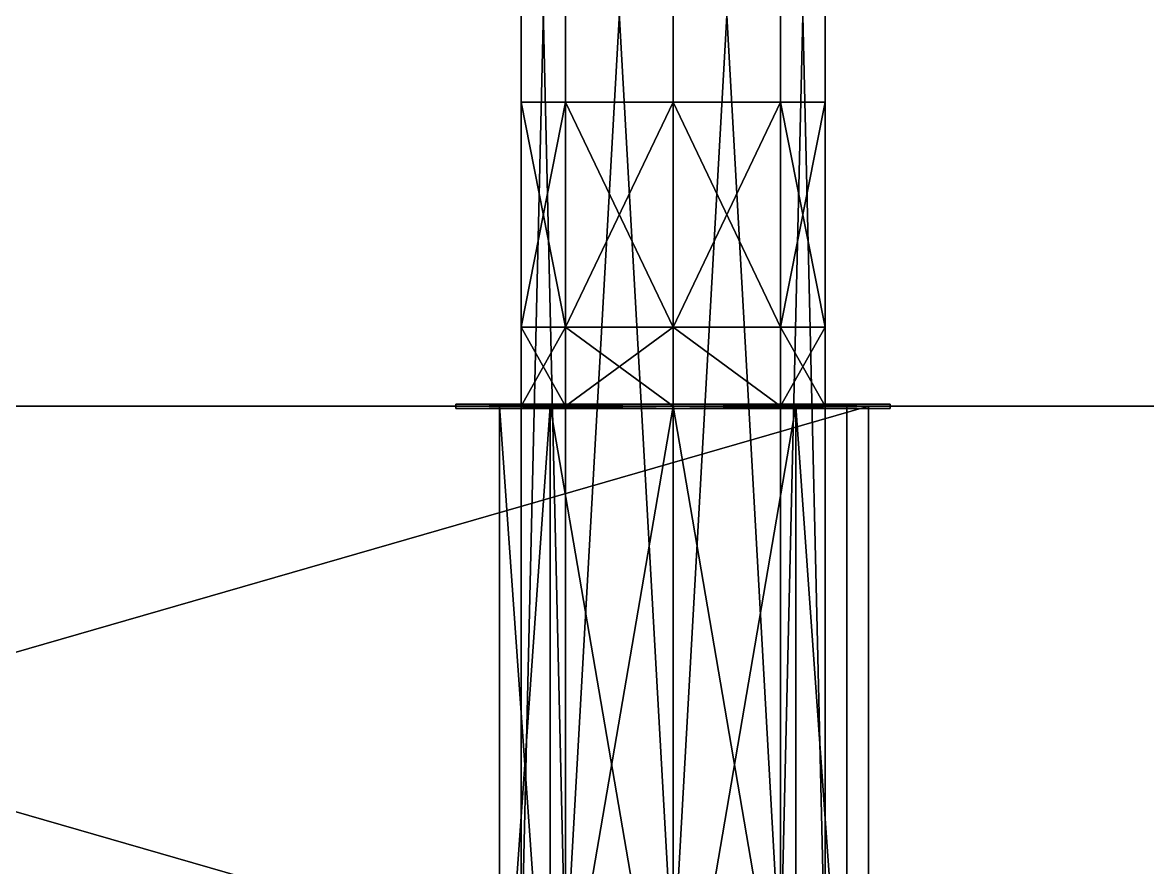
# Model space of a CAD drawing. Extents: x -150 to 2334, y -150 to 2984.
# Drawn here: x 1659.02 to 1684.92, y 1478.51 to 1497.96 of the extents above; entities that cross this region are included whole.
import ezdxf

# ---------------------------------------------------------------- set-up
doc = ezdxf.new("R2010")
doc.units = 0
for name, color, linetype in [('LAYER0', 7, 'CONTINUOUS'), ('LAYER108', 7, 'CONTINUOUS'), ('LAYER125', 7, 'CONTINUOUS'), ('LAYER142', 7, 'CONTINUOUS'), ('LAYER151', 9, 'CONTINUOUS'), ('LAYER159', 7, 'CONTINUOUS'), ('LAYER168', 9, 'CONTINUOUS'), ('LAYER193', 7, 'CONTINUOUS'), ('LAYER194', 9, 'CONTINUOUS'), ('LAYER195', 251, 'CONTINUOUS'), ('LAYER210', 9, 'CONTINUOUS'), ('LAYER277', 7, 'CONTINUOUS'), ('LAYER310', 7, 'CONTINUOUS'), ('LAYER372', 253, 'CONTINUOUS'), ('LAYER374', 253, 'CONTINUOUS'), ('LAYER376', 253, 'CONTINUOUS'), ('LAYER378', 253, 'CONTINUOUS'), ('LAYER380', 253, 'CONTINUOUS')]:
    doc.layers.add(name, color=color, linetype=linetype)

msp = doc.modelspace()

# ---------------------------------------------------------------- linework, layer by layer
at = {"layer": 'LAYER0', "invisible_edges": 1}
for points in [[(2334, 2984, -5), (-150, -150, -5), (-150, 2984, -5), (2334, 2984, -5)], [(-150, -150, -5), (2334, 2984, -5), (2334, -150, -5), (-150, -150, -5)], [(2334, -150), (-150, 2984), (-150, -150), (2334, -150)], [(-150, 2984), (2334, -150), (2334, 2984), (-150, 2984)]]:
    msp.add_3dface(points, dxfattribs=at)
at = {"layer": 'LAYER108', "invisible_edges": 1}
for points in [[(2139.4, 1489.128, 866), (1674, 776.4584, 866), (2139.4, 776.4584, 866), (2139.4, 1489.128, 866)], [(1674, 776.4584, 866), (2139.4, 1489.128, 866), (1674, 1489.128, 866), (1674, 776.4584, 866)], [(1674, 1489.128, 848), (1674, 776.4584, 866), (1674, 1489.128, 866), (1674, 1489.128, 848)], [(1674, 776.4584, 866), (1674, 1489.128, 848), (1674, 776.4584, 848), (1674, 776.4584, 866)], [(2139.4, 1489.128, 866), (1674, 1489.128, 848), (1674, 1489.128, 866), (2139.4, 1489.128, 866)], [(1674, 1489.128, 848), (2139.4, 1489.128, 866), (2139.4, 1489.128, 848), (1674, 1489.128, 848)], [(1674, 1489.128, 848), (2139.4, 776.4584, 848), (1674, 776.4584, 848), (1674, 1489.128, 848)], [(2139.4, 776.4584, 848), (1674, 1489.128, 848), (2139.4, 1489.128, 848), (2139.4, 776.4584, 848)]]:
    msp.add_3dface(points, dxfattribs=at)
at = {"layer": 'LAYER125', "invisible_edges": 1}
for points in [[(2139.4, 1489.128, 1934), (1674, 776.4584, 1934), (2139.4, 776.4584, 1934), (2139.4, 1489.128, 1934)], [(1674, 776.4584, 1934), (2139.4, 1489.128, 1934), (1674, 1489.128, 1934), (1674, 776.4584, 1934)], [(1674, 1489.128, 1916), (1674, 776.4584, 1934), (1674, 1489.128, 1934), (1674, 1489.128, 1916)], [(1674, 776.4584, 1934), (1674, 1489.128, 1916), (1674, 776.4584, 1916), (1674, 776.4584, 1934)], [(2139.4, 1489.128, 1934), (1674, 1489.128, 1916), (1674, 1489.128, 1934), (2139.4, 1489.128, 1934)], [(1674, 1489.128, 1916), (2139.4, 1489.128, 1934), (2139.4, 1489.128, 1916), (1674, 1489.128, 1916)], [(1674, 1489.128, 1916), (2139.4, 776.4584, 1916), (1674, 776.4584, 1916), (1674, 1489.128, 1916)], [(2139.4, 776.4584, 1916), (1674, 1489.128, 1916), (2139.4, 1489.128, 1916), (2139.4, 776.4584, 1916)]]:
    msp.add_3dface(points, dxfattribs=at)
at = {"layer": 'LAYER142', "invisible_edges": 1}
for points in [[(2139.4, 1489.128, 1184), (1614, 776.4584, 1184), (2139.4, 776.4584, 1184), (2139.4, 1489.128, 1184)], [(1614, 776.4584, 1184), (2139.4, 1489.128, 1184), (1614, 1489.128, 1184), (1614, 776.4584, 1184)], [(2139.4, 1489.128, 1184), (1614, 1489.128, 1166), (1614, 1489.128, 1184), (2139.4, 1489.128, 1184)], [(1614, 1489.128, 1166), (2139.4, 1489.128, 1184), (2139.4, 1489.128, 1166), (1614, 1489.128, 1166)], [(1614, 1489.128, 1166), (2139.4, 776.4584, 1166), (1614, 776.4584, 1166), (1614, 1489.128, 1166)], [(2139.4, 776.4584, 1166), (1614, 1489.128, 1166), (2139.4, 1489.128, 1166), (2139.4, 776.4584, 1166)]]:
    msp.add_3dface(points, dxfattribs=at)
at = {"layer": 'LAYER151'}
for points in [[(1671.525, 1496.125, 1177.475), (1670.5, 1490.946, 1175), (1671.525, 1490.946, 1177.475), (1671.525, 1496.125, 1177.475)], [(1670.5, 1496.125, 1175), (1670.5, 1490.946, 1175), (1671.525, 1496.125, 1177.475), (1670.5, 1496.125, 1175)], [(1670.5, 1496.125, 1175), (1671.525, 1490.946, 1172.525), (1670.5, 1490.946, 1175), (1670.5, 1496.125, 1175)], [(1671.525, 1496.125, 1172.525), (1671.525, 1490.946, 1172.525), (1670.5, 1496.125, 1175), (1671.525, 1496.125, 1172.525)], [(1677.5, 1496.125, 1175), (1670.5, 1496.125, 1175), (1671.525, 1496.125, 1177.475), (1677.5, 1496.125, 1175)], [(1676.475, 1496.125, 1172.525), (1670.5, 1496.125, 1175), (1677.5, 1496.125, 1175), (1676.475, 1496.125, 1172.525)], [(1674, 1496.125, 1171.5), (1670.5, 1496.125, 1175), (1676.475, 1496.125, 1172.525), (1674, 1496.125, 1171.5)], [(1671.525, 1496.125, 1172.525), (1670.5, 1496.125, 1175), (1674, 1496.125, 1171.5), (1671.525, 1496.125, 1172.525)], [(1674, 1496.125, 1178.5), (1671.525, 1490.946, 1177.475), (1674, 1490.946, 1178.5), (1674, 1496.125, 1178.5)], [(1671.525, 1496.125, 1177.475), (1671.525, 1490.946, 1177.475), (1674, 1496.125, 1178.5), (1671.525, 1496.125, 1177.475)], [(1674, 1496.125, 1171.5), (1671.525, 1490.946, 1172.525), (1671.525, 1496.125, 1172.525), (1674, 1496.125, 1171.5)], [(1674, 1490.946, 1171.5), (1671.525, 1490.946, 1172.525), (1674, 1496.125, 1171.5), (1674, 1490.946, 1171.5)], [(1676.475, 1496.125, 1177.475), (1671.525, 1496.125, 1177.475), (1674, 1496.125, 1178.5), (1676.475, 1496.125, 1177.475)], [(1677.5, 1496.125, 1175), (1671.525, 1496.125, 1177.475), (1676.475, 1496.125, 1177.475), (1677.5, 1496.125, 1175)], [(1671.525, 1496.125, 1172.525), (1674, 1490.946, 1171.5), (1671.525, 1490.946, 1172.525), (1671.525, 1496.125, 1172.525)], [(1674, 1496.125, 1171.5), (1674, 1490.946, 1171.5), (1671.525, 1496.125, 1172.525), (1674, 1496.125, 1171.5)], [(1676.475, 1496.125, 1177.475), (1674, 1490.946, 1178.5), (1676.475, 1490.946, 1177.475), (1676.475, 1496.125, 1177.475)], [(1674, 1496.125, 1178.5), (1674, 1490.946, 1178.5), (1676.475, 1496.125, 1177.475), (1674, 1496.125, 1178.5)], [(1676.475, 1490.946, 1172.525), (1674, 1496.125, 1171.5), (1676.475, 1496.125, 1172.525), (1676.475, 1490.946, 1172.525)], [(1674, 1490.946, 1171.5), (1674, 1496.125, 1171.5), (1676.475, 1490.946, 1172.525), (1674, 1490.946, 1171.5)], [(1676.475, 1490.946, 1177.475), (1677.5, 1496.125, 1175), (1676.475, 1496.125, 1177.475), (1676.475, 1490.946, 1177.475)], [(1677.5, 1490.946, 1175), (1677.5, 1496.125, 1175), (1676.475, 1490.946, 1177.475), (1677.5, 1490.946, 1175)], [(1677.5, 1490.946, 1175), (1676.475, 1496.125, 1172.525), (1677.5, 1496.125, 1175), (1677.5, 1490.946, 1175)], [(1676.475, 1490.946, 1172.525), (1676.475, 1496.125, 1172.525), (1677.5, 1490.946, 1175), (1676.475, 1490.946, 1172.525)], [(1671.525, 1489.125, 1177.475), (1670.5, 1490.946, 1175), (1670.5, 1489.125, 1175), (1671.525, 1489.125, 1177.475)], [(1671.525, 1490.946, 1177.475), (1670.5, 1490.946, 1175), (1671.525, 1489.125, 1177.475), (1671.525, 1490.946, 1177.475)], [(1670.5, 1489.125, 1175), (1671.525, 1490.946, 1172.525), (1671.525, 1489.125, 1172.525), (1670.5, 1489.125, 1175)], [(1670.5, 1490.946, 1175), (1671.525, 1490.946, 1172.525), (1670.5, 1489.125, 1175), (1670.5, 1490.946, 1175)], [(1674, 1489.125, 1178.5), (1671.525, 1490.946, 1177.475), (1671.525, 1489.125, 1177.475), (1674, 1489.125, 1178.5)], [(1674, 1490.946, 1178.5), (1671.525, 1490.946, 1177.475), (1674, 1489.125, 1178.5), (1674, 1490.946, 1178.5)], [(1674, 1490.946, 1171.5), (1671.525, 1489.125, 1172.525), (1671.525, 1490.946, 1172.525), (1674, 1490.946, 1171.5)], [(1674, 1489.125, 1171.5), (1671.525, 1489.125, 1172.525), (1674, 1490.946, 1171.5), (1674, 1489.125, 1171.5)], [(1671.525, 1490.946, 1172.525), (1674, 1489.125, 1171.5), (1671.525, 1489.125, 1172.525), (1671.525, 1490.946, 1172.525)], [(1674, 1490.946, 1171.5), (1674, 1489.125, 1171.5), (1671.525, 1490.946, 1172.525), (1674, 1490.946, 1171.5)], [(1676.475, 1489.125, 1177.475), (1674, 1490.946, 1178.5), (1674, 1489.125, 1178.5), (1676.475, 1489.125, 1177.475)], [(1676.475, 1490.946, 1177.475), (1674, 1490.946, 1178.5), (1676.475, 1489.125, 1177.475), (1676.475, 1490.946, 1177.475)], [(1676.475, 1489.125, 1172.525), (1674, 1490.946, 1171.5), (1676.475, 1490.946, 1172.525), (1676.475, 1489.125, 1172.525)], [(1674, 1489.125, 1171.5), (1674, 1490.946, 1171.5), (1676.475, 1489.125, 1172.525), (1674, 1489.125, 1171.5)], [(1676.475, 1489.125, 1177.475), (1677.5, 1490.946, 1175), (1676.475, 1490.946, 1177.475), (1676.475, 1489.125, 1177.475)], [(1677.5, 1489.125, 1175), (1677.5, 1490.946, 1175), (1676.475, 1489.125, 1177.475), (1677.5, 1489.125, 1175)], [(1677.5, 1489.125, 1175), (1676.475, 1490.946, 1172.525), (1677.5, 1490.946, 1175), (1677.5, 1489.125, 1175)], [(1676.475, 1489.125, 1172.525), (1676.475, 1490.946, 1172.525), (1677.5, 1489.125, 1175), (1676.475, 1489.125, 1172.525)], [(1669, 1489.175, 1180), (1679, 1489.175, 1170), (1679, 1489.175, 1180), (1669, 1489.175, 1180)], [(1669, 1489.175, 1170), (1679, 1489.175, 1170), (1669, 1489.175, 1180), (1669, 1489.175, 1170)], [(1669, 1489.175, 1180), (1679, 1489.075, 1180), (1679, 1489.175, 1180), (1669, 1489.175, 1180)], [(1669, 1489.075, 1180), (1679, 1489.075, 1180), (1669, 1489.175, 1180), (1669, 1489.075, 1180)], [(1669, 1489.075, 1170), (1669, 1489.175, 1180), (1669, 1489.075, 1180), (1669, 1489.075, 1170)], [(1669, 1489.175, 1170), (1669, 1489.175, 1180), (1669, 1489.075, 1170), (1669, 1489.175, 1170)], [(1679, 1489.175, 1170), (1669, 1489.075, 1170), (1669, 1489.175, 1170), (1679, 1489.175, 1170)], [(1679, 1489.075, 1170), (1669, 1489.075, 1170), (1679, 1489.175, 1170), (1679, 1489.075, 1170)], [(1669, 1489.075, 1180), (1669, 1489.175, 1170), (1669, 1489.075, 1170), (1669, 1489.075, 1180)], [(1669, 1489.175, 1180), (1669, 1489.175, 1170), (1669, 1489.075, 1180), (1669, 1489.175, 1180)], [(1679, 1489.175, 1170), (1669, 1489.075, 1170), (1669, 1489.175, 1170), (1679, 1489.175, 1170)], [(1679, 1489.075, 1170), (1669, 1489.075, 1170), (1679, 1489.175, 1170), (1679, 1489.075, 1170)], [(1669, 1489.175, 1180), (1679, 1489.075, 1180), (1679, 1489.175, 1180), (1669, 1489.175, 1180)], [(1669, 1489.075, 1180), (1679, 1489.075, 1180), (1669, 1489.175, 1180), (1669, 1489.075, 1180)], [(1679, 1489.175, 1180), (1669, 1489.175, 1170), (1669, 1489.175, 1180), (1679, 1489.175, 1180)], [(1679, 1489.175, 1170), (1669, 1489.175, 1170), (1679, 1489.175, 1180), (1679, 1489.175, 1170)], [(1669, 1489.075, 1180), (1679, 1489.075, 1170), (1679, 1489.075, 1180), (1669, 1489.075, 1180)], [(1669, 1489.075, 1170), (1679, 1489.075, 1170), (1669, 1489.075, 1180), (1669, 1489.075, 1170)], [(1669, 1489.075, 1180), (1679, 1489.075, 1170), (1679, 1489.075, 1180), (1669, 1489.075, 1180)], [(1669, 1489.075, 1170), (1679, 1489.075, 1170), (1669, 1489.075, 1180), (1669, 1489.075, 1170)], [(1671.172, 1489.125, 1177.828), (1670, 1472.625, 1175), (1671.172, 1472.625, 1177.828), (1671.172, 1489.125, 1177.828)], [(1670, 1489.125, 1175), (1670, 1472.625, 1175), (1671.172, 1489.125, 1177.828), (1670, 1489.125, 1175)], [(1670, 1489.125, 1175), (1671.172, 1472.625, 1172.172), (1670, 1472.625, 1175), (1670, 1489.125, 1175)], [(1671.172, 1489.125, 1172.172), (1671.172, 1472.625, 1172.172), (1670, 1489.125, 1175), (1671.172, 1489.125, 1172.172)], [(1674, 1489.125, 1179), (1671.172, 1472.625, 1177.828), (1674, 1472.625, 1179), (1674, 1489.125, 1179)], [(1671.172, 1489.125, 1177.828), (1671.172, 1472.625, 1177.828), (1674, 1489.125, 1179), (1671.172, 1489.125, 1177.828)], [(1671.172, 1489.125, 1172.172), (1674, 1472.625, 1171), (1671.172, 1472.625, 1172.172), (1671.172, 1489.125, 1172.172)], [(1674, 1489.125, 1171), (1674, 1472.625, 1171), (1671.172, 1489.125, 1172.172), (1674, 1489.125, 1171)], [(1671.172, 1489.125, 1172.172), (1674, 1472.625, 1171), (1671.172, 1472.625, 1172.172), (1671.172, 1489.125, 1172.172)], [(1674, 1489.125, 1171), (1674, 1472.625, 1171), (1671.172, 1489.125, 1172.172), (1674, 1489.125, 1171)], [(1676.828, 1489.125, 1177.828), (1674, 1472.625, 1179), (1676.828, 1472.625, 1177.828), (1676.828, 1489.125, 1177.828)], [(1674, 1489.125, 1179), (1674, 1472.625, 1179), (1676.828, 1489.125, 1177.828), (1674, 1489.125, 1179)], [(1674, 1489.125, 1171), (1676.828, 1472.625, 1172.172), (1674, 1472.625, 1171), (1674, 1489.125, 1171)], [(1676.828, 1489.125, 1172.172), (1676.828, 1472.625, 1172.172), (1674, 1489.125, 1171), (1676.828, 1489.125, 1172.172)], [(1678, 1472.625, 1175), (1676.828, 1489.125, 1177.828), (1676.828, 1472.625, 1177.828), (1678, 1472.625, 1175)], [(1678, 1489.125, 1175), (1676.828, 1489.125, 1177.828), (1678, 1472.625, 1175), (1678, 1489.125, 1175)], [(1678, 1472.625, 1175), (1676.828, 1489.125, 1172.172), (1678, 1489.125, 1175), (1678, 1472.625, 1175)], [(1676.828, 1472.625, 1172.172), (1676.828, 1489.125, 1172.172), (1678, 1472.625, 1175), (1676.828, 1472.625, 1172.172)], [(1679, 1489.075, 1180), (1679, 1489.175, 1170), (1679, 1489.075, 1170), (1679, 1489.075, 1180)], [(1679, 1489.175, 1180), (1679, 1489.175, 1170), (1679, 1489.075, 1180), (1679, 1489.175, 1180)], [(1679, 1489.175, 1180), (1679, 1489.075, 1170), (1679, 1489.175, 1170), (1679, 1489.175, 1180)], [(1679, 1489.075, 1180), (1679, 1489.075, 1170), (1679, 1489.175, 1180), (1679, 1489.075, 1180)]]:
    msp.add_3dface(points, dxfattribs=at)
at = {"layer": 'LAYER159', "invisible_edges": 1}
for points in [[(2139.4, 1489.128, 1578), (1614, 776.4584, 1578), (2139.4, 776.4584, 1578), (2139.4, 1489.128, 1578)], [(1614, 776.4584, 1578), (2139.4, 1489.128, 1578), (1614, 1489.128, 1578), (1614, 776.4584, 1578)], [(2139.4, 1489.128, 1578), (1614, 1489.128, 1560), (1614, 1489.128, 1578), (2139.4, 1489.128, 1578)], [(1614, 1489.128, 1560), (2139.4, 1489.128, 1578), (2139.4, 1489.128, 1560), (1614, 1489.128, 1560)], [(1614, 1489.128, 1560), (2139.4, 776.4584, 1560), (1614, 776.4584, 1560), (1614, 1489.128, 1560)], [(2139.4, 776.4584, 1560), (1614, 1489.128, 1560), (2139.4, 1489.128, 1560), (2139.4, 776.4584, 1560)]]:
    msp.add_3dface(points, dxfattribs=at)
at = {"layer": 'LAYER168'}
for points in [[(1671.525, 1496.125, 1571.475), (1670.5, 1490.946, 1569), (1671.525, 1490.946, 1571.475), (1671.525, 1496.125, 1571.475)], [(1670.5, 1496.125, 1569), (1670.5, 1490.946, 1569), (1671.525, 1496.125, 1571.475), (1670.5, 1496.125, 1569)], [(1670.5, 1496.125, 1569), (1671.525, 1490.946, 1566.525), (1670.5, 1490.946, 1569), (1670.5, 1496.125, 1569)], [(1671.525, 1496.125, 1566.525), (1671.525, 1490.946, 1566.525), (1670.5, 1496.125, 1569), (1671.525, 1496.125, 1566.525)], [(1677.5, 1496.125, 1569), (1670.5, 1496.125, 1569), (1671.525, 1496.125, 1571.475), (1677.5, 1496.125, 1569)], [(1676.475, 1496.125, 1566.525), (1670.5, 1496.125, 1569), (1677.5, 1496.125, 1569), (1676.475, 1496.125, 1566.525)], [(1674, 1496.125, 1565.5), (1670.5, 1496.125, 1569), (1676.475, 1496.125, 1566.525), (1674, 1496.125, 1565.5)], [(1671.525, 1496.125, 1566.525), (1670.5, 1496.125, 1569), (1674, 1496.125, 1565.5), (1671.525, 1496.125, 1566.525)], [(1674, 1496.125, 1572.5), (1671.525, 1490.946, 1571.475), (1674, 1490.946, 1572.5), (1674, 1496.125, 1572.5)], [(1671.525, 1496.125, 1571.475), (1671.525, 1490.946, 1571.475), (1674, 1496.125, 1572.5), (1671.525, 1496.125, 1571.475)], [(1674, 1496.125, 1565.5), (1671.525, 1490.946, 1566.525), (1671.525, 1496.125, 1566.525), (1674, 1496.125, 1565.5)], [(1674, 1490.946, 1565.5), (1671.525, 1490.946, 1566.525), (1674, 1496.125, 1565.5), (1674, 1490.946, 1565.5)], [(1676.475, 1496.125, 1571.475), (1671.525, 1496.125, 1571.475), (1674, 1496.125, 1572.5), (1676.475, 1496.125, 1571.475)], [(1677.5, 1496.125, 1569), (1671.525, 1496.125, 1571.475), (1676.475, 1496.125, 1571.475), (1677.5, 1496.125, 1569)], [(1671.525, 1496.125, 1566.525), (1674, 1490.946, 1565.5), (1671.525, 1490.946, 1566.525), (1671.525, 1496.125, 1566.525)], [(1674, 1496.125, 1565.5), (1674, 1490.946, 1565.5), (1671.525, 1496.125, 1566.525), (1674, 1496.125, 1565.5)], [(1676.475, 1496.125, 1571.475), (1674, 1490.946, 1572.5), (1676.475, 1490.946, 1571.475), (1676.475, 1496.125, 1571.475)], [(1674, 1496.125, 1572.5), (1674, 1490.946, 1572.5), (1676.475, 1496.125, 1571.475), (1674, 1496.125, 1572.5)], [(1676.475, 1490.946, 1566.525), (1674, 1496.125, 1565.5), (1676.475, 1496.125, 1566.525), (1676.475, 1490.946, 1566.525)], [(1674, 1490.946, 1565.5), (1674, 1496.125, 1565.5), (1676.475, 1490.946, 1566.525), (1674, 1490.946, 1565.5)], [(1676.475, 1490.946, 1571.475), (1677.5, 1496.125, 1569), (1676.475, 1496.125, 1571.475), (1676.475, 1490.946, 1571.475)], [(1677.5, 1490.946, 1569), (1677.5, 1496.125, 1569), (1676.475, 1490.946, 1571.475), (1677.5, 1490.946, 1569)], [(1677.5, 1490.946, 1569), (1676.475, 1496.125, 1566.525), (1677.5, 1496.125, 1569), (1677.5, 1490.946, 1569)], [(1676.475, 1490.946, 1566.525), (1676.475, 1496.125, 1566.525), (1677.5, 1490.946, 1569), (1676.475, 1490.946, 1566.525)], [(1671.525, 1489.125, 1571.475), (1670.5, 1490.946, 1569), (1670.5, 1489.125, 1569), (1671.525, 1489.125, 1571.475)], [(1671.525, 1490.946, 1571.475), (1670.5, 1490.946, 1569), (1671.525, 1489.125, 1571.475), (1671.525, 1490.946, 1571.475)], [(1670.5, 1489.125, 1569), (1671.525, 1490.946, 1566.525), (1671.525, 1489.125, 1566.525), (1670.5, 1489.125, 1569)], [(1670.5, 1490.946, 1569), (1671.525, 1490.946, 1566.525), (1670.5, 1489.125, 1569), (1670.5, 1490.946, 1569)], [(1674, 1489.125, 1572.5), (1671.525, 1490.946, 1571.475), (1671.525, 1489.125, 1571.475), (1674, 1489.125, 1572.5)], [(1674, 1490.946, 1572.5), (1671.525, 1490.946, 1571.475), (1674, 1489.125, 1572.5), (1674, 1490.946, 1572.5)], [(1674, 1490.946, 1565.5), (1671.525, 1489.125, 1566.525), (1671.525, 1490.946, 1566.525), (1674, 1490.946, 1565.5)], [(1674, 1489.125, 1565.5), (1671.525, 1489.125, 1566.525), (1674, 1490.946, 1565.5), (1674, 1489.125, 1565.5)], [(1671.525, 1490.946, 1566.525), (1674, 1489.125, 1565.5), (1671.525, 1489.125, 1566.525), (1671.525, 1490.946, 1566.525)], [(1674, 1490.946, 1565.5), (1674, 1489.125, 1565.5), (1671.525, 1490.946, 1566.525), (1674, 1490.946, 1565.5)], [(1676.475, 1489.125, 1571.475), (1674, 1490.946, 1572.5), (1674, 1489.125, 1572.5), (1676.475, 1489.125, 1571.475)], [(1676.475, 1490.946, 1571.475), (1674, 1490.946, 1572.5), (1676.475, 1489.125, 1571.475), (1676.475, 1490.946, 1571.475)], [(1676.475, 1489.125, 1566.525), (1674, 1490.946, 1565.5), (1676.475, 1490.946, 1566.525), (1676.475, 1489.125, 1566.525)], [(1674, 1489.125, 1565.5), (1674, 1490.946, 1565.5), (1676.475, 1489.125, 1566.525), (1674, 1489.125, 1565.5)], [(1676.475, 1489.125, 1571.475), (1677.5, 1490.946, 1569), (1676.475, 1490.946, 1571.475), (1676.475, 1489.125, 1571.475)], [(1677.5, 1489.125, 1569), (1677.5, 1490.946, 1569), (1676.475, 1489.125, 1571.475), (1677.5, 1489.125, 1569)], [(1677.5, 1489.125, 1569), (1676.475, 1490.946, 1566.525), (1677.5, 1490.946, 1569), (1677.5, 1489.125, 1569)], [(1676.475, 1489.125, 1566.525), (1676.475, 1490.946, 1566.525), (1677.5, 1489.125, 1569), (1676.475, 1489.125, 1566.525)], [(1669, 1489.175, 1574), (1679, 1489.175, 1564), (1679, 1489.175, 1574), (1669, 1489.175, 1574)], [(1669, 1489.175, 1564), (1679, 1489.175, 1564), (1669, 1489.175, 1574), (1669, 1489.175, 1564)], [(1669, 1489.175, 1574), (1679, 1489.075, 1574), (1679, 1489.175, 1574), (1669, 1489.175, 1574)], [(1669, 1489.075, 1574), (1679, 1489.075, 1574), (1669, 1489.175, 1574), (1669, 1489.075, 1574)], [(1669, 1489.075, 1564), (1669, 1489.175, 1574), (1669, 1489.075, 1574), (1669, 1489.075, 1564)], [(1669, 1489.175, 1564), (1669, 1489.175, 1574), (1669, 1489.075, 1564), (1669, 1489.175, 1564)], [(1679, 1489.175, 1564), (1669, 1489.075, 1564), (1669, 1489.175, 1564), (1679, 1489.175, 1564)], [(1679, 1489.075, 1564), (1669, 1489.075, 1564), (1679, 1489.175, 1564), (1679, 1489.075, 1564)], [(1669, 1489.075, 1574), (1669, 1489.175, 1564), (1669, 1489.075, 1564), (1669, 1489.075, 1574)], [(1669, 1489.175, 1574), (1669, 1489.175, 1564), (1669, 1489.075, 1574), (1669, 1489.175, 1574)], [(1679, 1489.175, 1564), (1669, 1489.075, 1564), (1669, 1489.175, 1564), (1679, 1489.175, 1564)], [(1679, 1489.075, 1564), (1669, 1489.075, 1564), (1679, 1489.175, 1564), (1679, 1489.075, 1564)], [(1669, 1489.175, 1574), (1679, 1489.075, 1574), (1679, 1489.175, 1574), (1669, 1489.175, 1574)], [(1669, 1489.075, 1574), (1679, 1489.075, 1574), (1669, 1489.175, 1574), (1669, 1489.075, 1574)], [(1679, 1489.175, 1574), (1669, 1489.175, 1564), (1669, 1489.175, 1574), (1679, 1489.175, 1574)], [(1679, 1489.175, 1564), (1669, 1489.175, 1564), (1679, 1489.175, 1574), (1679, 1489.175, 1564)], [(1669, 1489.075, 1574), (1679, 1489.075, 1564), (1679, 1489.075, 1574), (1669, 1489.075, 1574)], [(1669, 1489.075, 1564), (1679, 1489.075, 1564), (1669, 1489.075, 1574), (1669, 1489.075, 1564)], [(1669, 1489.075, 1574), (1679, 1489.075, 1564), (1679, 1489.075, 1574), (1669, 1489.075, 1574)], [(1669, 1489.075, 1564), (1679, 1489.075, 1564), (1669, 1489.075, 1574), (1669, 1489.075, 1564)], [(1671.172, 1489.125, 1571.828), (1670, 1472.625, 1569), (1671.172, 1472.625, 1571.828), (1671.172, 1489.125, 1571.828)], [(1670, 1489.125, 1569), (1670, 1472.625, 1569), (1671.172, 1489.125, 1571.828), (1670, 1489.125, 1569)], [(1670, 1489.125, 1569), (1671.172, 1472.625, 1566.172), (1670, 1472.625, 1569), (1670, 1489.125, 1569)], [(1671.172, 1489.125, 1566.172), (1671.172, 1472.625, 1566.172), (1670, 1489.125, 1569), (1671.172, 1489.125, 1566.172)], [(1674, 1489.125, 1573), (1671.172, 1472.625, 1571.828), (1674, 1472.625, 1573), (1674, 1489.125, 1573)], [(1671.172, 1489.125, 1571.828), (1671.172, 1472.625, 1571.828), (1674, 1489.125, 1573), (1671.172, 1489.125, 1571.828)], [(1671.172, 1489.125, 1566.172), (1674, 1472.625, 1565), (1671.172, 1472.625, 1566.172), (1671.172, 1489.125, 1566.172)], [(1674, 1489.125, 1565), (1674, 1472.625, 1565), (1671.172, 1489.125, 1566.172), (1674, 1489.125, 1565)], [(1671.172, 1489.125, 1566.172), (1674, 1472.625, 1565), (1671.172, 1472.625, 1566.172), (1671.172, 1489.125, 1566.172)], [(1674, 1489.125, 1565), (1674, 1472.625, 1565), (1671.172, 1489.125, 1566.172), (1674, 1489.125, 1565)], [(1676.828, 1489.125, 1571.828), (1674, 1472.625, 1573), (1676.828, 1472.625, 1571.828), (1676.828, 1489.125, 1571.828)], [(1674, 1489.125, 1573), (1674, 1472.625, 1573), (1676.828, 1489.125, 1571.828), (1674, 1489.125, 1573)], [(1674, 1489.125, 1565), (1676.828, 1472.625, 1566.172), (1674, 1472.625, 1565), (1674, 1489.125, 1565)], [(1676.828, 1489.125, 1566.172), (1676.828, 1472.625, 1566.172), (1674, 1489.125, 1565), (1676.828, 1489.125, 1566.172)], [(1678, 1472.625, 1569), (1676.828, 1489.125, 1571.828), (1676.828, 1472.625, 1571.828), (1678, 1472.625, 1569)], [(1678, 1489.125, 1569), (1676.828, 1489.125, 1571.828), (1678, 1472.625, 1569), (1678, 1489.125, 1569)], [(1678, 1472.625, 1569), (1676.828, 1489.125, 1566.172), (1678, 1489.125, 1569), (1678, 1472.625, 1569)], [(1676.828, 1472.625, 1566.172), (1676.828, 1489.125, 1566.172), (1678, 1472.625, 1569), (1676.828, 1472.625, 1566.172)], [(1679, 1489.075, 1574), (1679, 1489.175, 1564), (1679, 1489.075, 1564), (1679, 1489.075, 1574)], [(1679, 1489.175, 1574), (1679, 1489.175, 1564), (1679, 1489.075, 1574), (1679, 1489.175, 1574)], [(1679, 1489.175, 1574), (1679, 1489.075, 1564), (1679, 1489.175, 1564), (1679, 1489.175, 1574)], [(1679, 1489.075, 1574), (1679, 1489.075, 1564), (1679, 1489.175, 1574), (1679, 1489.075, 1574)]]:
    msp.add_3dface(points, dxfattribs=at)
at = {"layer": 'LAYER193', "invisible_edges": 1}
for points in [[(2164, 1507.125), (1614, 1489.125), (1614, 1507.125), (2164, 1507.125)], [(1614, 1489.125), (2164, 1507.125), (2164, 1489.125), (1614, 1489.125)], [(2164, 1489.125, 2350), (1614, 1507.125, 2350), (1614, 1489.125, 2350), (2164, 1489.125, 2350)], [(1614, 1507.125, 2350), (2164, 1489.125, 2350), (2164, 1507.125, 2350), (1614, 1507.125, 2350)], [(2164, 1489.125, 2350), (1614, 1489.125), (2164, 1489.125), (2164, 1489.125, 2350)], [(1614, 1489.125), (2164, 1489.125, 2350), (1614, 1489.125, 2350), (1614, 1489.125)]]:
    msp.add_3dface(points, dxfattribs=at)
at = {"layer": 'LAYER194'}
for points in [[(1671.525, 1476.125, 86.52512), (1670.5, 1476.125, 89), (1670.5, 1520.125, 89), (1671.525, 1476.125, 86.52512)], [(1671.525, 1520.125, 86.52512), (1671.525, 1476.125, 86.52512), (1670.5, 1520.125, 89), (1671.525, 1520.125, 86.52512)], [(1670.5, 1476.125, 89), (1671.525, 1476.125, 91.47488), (1671.525, 1520.125, 91.47488), (1670.5, 1476.125, 89)], [(1670.5, 1520.125, 89), (1670.5, 1476.125, 89), (1671.525, 1520.125, 91.47488), (1670.5, 1520.125, 89)], [(1674, 1476.125, 85.5), (1671.525, 1476.125, 86.52512), (1671.525, 1520.125, 86.52512), (1674, 1476.125, 85.5)], [(1674, 1520.125, 85.5), (1674, 1476.125, 85.5), (1671.525, 1520.125, 86.52512), (1674, 1520.125, 85.5)], [(1671.525, 1476.125, 91.47488), (1674, 1476.125, 92.5), (1674, 1520.125, 92.5), (1671.525, 1476.125, 91.47488)], [(1671.525, 1520.125, 91.47488), (1671.525, 1476.125, 91.47488), (1674, 1520.125, 92.5), (1671.525, 1520.125, 91.47488)], [(1676.475, 1476.125, 86.52512), (1674, 1476.125, 85.5), (1674, 1520.125, 85.5), (1676.475, 1476.125, 86.52512)], [(1676.475, 1520.125, 86.52512), (1676.475, 1476.125, 86.52512), (1674, 1520.125, 85.5), (1676.475, 1520.125, 86.52512)], [(1674, 1476.125, 92.5), (1676.475, 1476.125, 91.47488), (1676.475, 1520.125, 91.47488), (1674, 1476.125, 92.5)], [(1674, 1520.125, 92.5), (1674, 1476.125, 92.5), (1676.475, 1520.125, 91.47488), (1674, 1520.125, 92.5)], [(1677.5, 1476.125, 89), (1676.475, 1476.125, 86.52512), (1676.475, 1520.125, 86.52512), (1677.5, 1476.125, 89)], [(1677.5, 1520.125, 89), (1677.5, 1476.125, 89), (1676.475, 1520.125, 86.52512), (1677.5, 1520.125, 89)], [(1676.475, 1476.125, 91.47488), (1677.5, 1476.125, 89), (1677.5, 1520.125, 89), (1676.475, 1476.125, 91.47488)], [(1676.475, 1520.125, 91.47488), (1676.475, 1476.125, 91.47488), (1677.5, 1520.125, 89), (1676.475, 1520.125, 91.47488)]]:
    msp.add_3dface(points, dxfattribs=at)
at = {"layer": 'LAYER195'}
for points in [[(1669, 1489.175, 94), (1669, 1489.175, 94), (1669, 1489.075, 94), (1669, 1489.175, 94)], [(1679, 1489.175, 94), (1669, 1489.175, 94), (1669, 1489.175, 94), (1679, 1489.175, 94)], [(1669, 1489.075, 84), (1669, 1489.075, 94), (1669, 1489.175, 94), (1669, 1489.175, 84)], [(1669, 1489.175, 84), (1669, 1489.175, 94), (1679, 1489.175, 94), (1679, 1489.175, 84)], [(1679, 1489.175, 94), (1669, 1489.175, 94), (1669, 1489.075, 94), (1679, 1489.075, 94)], [(1679, 1489.075, 84), (1669, 1489.075, 84), (1669, 1489.175, 84), (1679, 1489.175, 84)], [(1679, 1489.075, 94), (1669, 1489.075, 94), (1669, 1489.075, 84), (1679, 1489.075, 84)], [(1679, 1489.175, 84), (1679, 1489.175, 84), (1679, 1489.075, 84), (1679, 1489.175, 84)], [(1679, 1489.175, 84), (1679, 1489.175, 94), (1679, 1489.075, 94), (1679, 1489.075, 84)], [(1679, 1489.075, 84), (1679, 1489.075, 94), (1679, 1489.075, 84)]]:
    msp.add_3dface(points, dxfattribs=at)
at = {"layer": 'LAYER210'}
for points in [[(1671.525, 1520.125, 2342.475), (1670.5, 1520.125, 2340), (1670.5, 1476.125, 2340), (1671.525, 1520.125, 2342.475)], [(1671.525, 1476.125, 2342.475), (1671.525, 1520.125, 2342.475), (1670.5, 1476.125, 2340), (1671.525, 1476.125, 2342.475)], [(1670.5, 1520.125, 2340), (1671.525, 1520.125, 2337.525), (1671.525, 1476.125, 2337.525), (1670.5, 1520.125, 2340)], [(1670.5, 1476.125, 2340), (1670.5, 1520.125, 2340), (1671.525, 1476.125, 2337.525), (1670.5, 1476.125, 2340)], [(1674, 1520.125, 2343.5), (1671.525, 1520.125, 2342.475), (1671.525, 1476.125, 2342.475), (1674, 1520.125, 2343.5)], [(1674, 1476.125, 2343.5), (1674, 1520.125, 2343.5), (1671.525, 1476.125, 2342.475), (1674, 1476.125, 2343.5)], [(1671.525, 1520.125, 2337.525), (1674, 1520.125, 2336.5), (1674, 1476.125, 2336.5), (1671.525, 1520.125, 2337.525)], [(1671.525, 1476.125, 2337.525), (1671.525, 1520.125, 2337.525), (1674, 1476.125, 2336.5), (1671.525, 1476.125, 2337.525)], [(1676.475, 1520.125, 2342.475), (1674, 1520.125, 2343.5), (1674, 1476.125, 2343.5), (1676.475, 1520.125, 2342.475)], [(1676.475, 1476.125, 2342.475), (1676.475, 1520.125, 2342.475), (1674, 1476.125, 2343.5), (1676.475, 1476.125, 2342.475)], [(1674, 1520.125, 2336.5), (1676.475, 1520.125, 2337.525), (1676.475, 1476.125, 2337.525), (1674, 1520.125, 2336.5)], [(1674, 1476.125, 2336.5), (1674, 1520.125, 2336.5), (1676.475, 1476.125, 2337.525), (1674, 1476.125, 2336.5)], [(1677.5, 1520.125, 2340), (1676.475, 1520.125, 2342.475), (1676.475, 1476.125, 2342.475), (1677.5, 1520.125, 2340)], [(1677.5, 1476.125, 2340), (1677.5, 1520.125, 2340), (1676.475, 1476.125, 2342.475), (1677.5, 1476.125, 2340)], [(1676.475, 1520.125, 2337.525), (1677.5, 1520.125, 2340), (1677.5, 1476.125, 2340), (1676.475, 1520.125, 2337.525)], [(1676.475, 1476.125, 2337.525), (1676.475, 1520.125, 2337.525), (1677.5, 1476.125, 2340), (1676.475, 1476.125, 2337.525)], [(1669, 1489.175, 2345), (1679, 1489.175, 2345), (1679, 1489.175, 2335), (1669, 1489.175, 2345)], [(1669, 1489.175, 2335), (1669, 1489.175, 2345), (1679, 1489.175, 2335), (1669, 1489.175, 2335)], [(1669, 1489.175, 2345), (1679, 1489.075, 2345), (1679, 1489.175, 2345), (1669, 1489.175, 2345)], [(1669, 1489.075, 2345), (1679, 1489.075, 2345), (1669, 1489.175, 2345), (1669, 1489.075, 2345)], [(1669, 1489.075, 2335), (1669, 1489.175, 2345), (1669, 1489.075, 2345), (1669, 1489.075, 2335)], [(1669, 1489.175, 2335), (1669, 1489.175, 2345), (1669, 1489.075, 2335), (1669, 1489.175, 2335)], [(1679, 1489.175, 2335), (1669, 1489.075, 2335), (1669, 1489.175, 2335), (1679, 1489.175, 2335)], [(1679, 1489.075, 2335), (1669, 1489.075, 2335), (1679, 1489.175, 2335), (1679, 1489.075, 2335)], [(1669, 1489.075, 2345), (1679, 1489.075, 2335), (1679, 1489.075, 2345), (1669, 1489.075, 2345)], [(1669, 1489.075, 2335), (1679, 1489.075, 2335), (1669, 1489.075, 2345), (1669, 1489.075, 2335)], [(1679, 1489.075, 2345), (1679, 1489.175, 2335), (1679, 1489.075, 2335), (1679, 1489.075, 2345)], [(1679, 1489.175, 2345), (1679, 1489.175, 2335), (1679, 1489.075, 2345), (1679, 1489.175, 2345)]]:
    msp.add_3dface(points, dxfattribs=at)
at = {"layer": 'LAYER277', "invisible_edges": 1}
for points in [[(2164, 776.455, 80), (1614, 1489.125, 80), (2164, 1489.125, 80), (2164, 776.455, 80)], [(1614, 1489.125, 80), (2164, 776.455, 80), (1614, 776.455, 80), (1614, 1489.125, 80)], [(2164, 1489.125, 98), (1614, 1489.125, 80), (1614, 1489.125, 98), (2164, 1489.125, 98)], [(1614, 1489.125, 80), (2164, 1489.125, 98), (2164, 1489.125, 80), (1614, 1489.125, 80)], [(1614, 776.455, 98), (2164, 1489.125, 98), (1614, 1489.125, 98), (1614, 776.455, 98)], [(2164, 1489.125, 98), (1614, 776.455, 98), (2164, 776.455, 98), (2164, 1489.125, 98)]]:
    msp.add_3dface(points, dxfattribs=at)
at = {"layer": 'LAYER310', "invisible_edges": 1}
for points in [[(2164, 1489.125, 2349), (1614, 776.455, 2349), (2164, 776.455, 2349), (2164, 1489.125, 2349)], [(1614, 776.455, 2349), (2164, 1489.125, 2349), (1614, 1489.125, 2349), (1614, 776.455, 2349)], [(2164, 1489.125, 2349), (1614, 1489.125, 2331), (1614, 1489.125, 2349), (2164, 1489.125, 2349)], [(1614, 1489.125, 2331), (2164, 1489.125, 2349), (2164, 1489.125, 2331), (1614, 1489.125, 2331)], [(1614, 1489.125, 2331), (2164, 776.455, 2331), (1614, 776.455, 2331), (1614, 1489.125, 2331)], [(2164, 776.455, 2331), (1614, 1489.125, 2331), (2164, 1489.125, 2331), (2164, 776.455, 2331)]]:
    msp.add_3dface(points, dxfattribs=at)
at = {"layer": 'LAYER372'}
for points in [[(1678.5, 1489.125, 176.2174), (1626.5, 1474.125, 176.2174), (1626.5, 1489.125, 176.2174), (1678.5, 1489.125, 176.2174)], [(1678.5, 1474.125, 176.2174), (1626.5, 1474.125, 176.2174), (1678.5, 1489.125, 176.2174), (1678.5, 1474.125, 176.2174)], [(1626.5, 1489.125, 189.7826), (1678.5, 1474.125, 189.7826), (1678.5, 1489.125, 189.7826), (1626.5, 1489.125, 189.7826)], [(1626.5, 1474.125, 189.7826), (1678.5, 1474.125, 189.7826), (1626.5, 1489.125, 189.7826), (1626.5, 1474.125, 189.7826)], [(1678.5, 1489.125, 189.7826), (1678.5, 1474.125, 176.2174), (1678.5, 1489.125, 176.2174), (1678.5, 1489.125, 189.7826)], [(1678.5, 1474.125, 189.7826), (1678.5, 1474.125, 176.2174), (1678.5, 1489.125, 189.7826), (1678.5, 1474.125, 189.7826)]]:
    msp.add_3dface(points, dxfattribs=at)
at = {"layer": 'LAYER374'}
for points in [[(1678.5, 1489.125, 692.2174), (1626.5, 1474.125, 692.2174), (1626.5, 1489.125, 692.2174), (1678.5, 1489.125, 692.2174)], [(1678.5, 1474.125, 692.2174), (1626.5, 1474.125, 692.2174), (1678.5, 1489.125, 692.2174), (1678.5, 1474.125, 692.2174)], [(1626.5, 1489.125, 705.7826), (1678.5, 1474.125, 705.7826), (1678.5, 1489.125, 705.7826), (1626.5, 1489.125, 705.7826)], [(1626.5, 1474.125, 705.7826), (1678.5, 1474.125, 705.7826), (1626.5, 1489.125, 705.7826), (1626.5, 1474.125, 705.7826)], [(1678.5, 1489.125, 705.7826), (1678.5, 1474.125, 692.2174), (1678.5, 1489.125, 692.2174), (1678.5, 1489.125, 705.7826)], [(1678.5, 1474.125, 705.7826), (1678.5, 1474.125, 692.2174), (1678.5, 1489.125, 705.7826), (1678.5, 1474.125, 705.7826)]]:
    msp.add_3dface(points, dxfattribs=at)
at = {"layer": 'LAYER376'}
for points in [[(1678.5, 1489.125, 1208.217), (1626.5, 1474.125, 1208.217), (1626.5, 1489.125, 1208.217), (1678.5, 1489.125, 1208.217)], [(1678.5, 1474.125, 1208.217), (1626.5, 1474.125, 1208.217), (1678.5, 1489.125, 1208.217), (1678.5, 1474.125, 1208.217)], [(1626.5, 1489.125, 1221.783), (1678.5, 1474.125, 1221.783), (1678.5, 1489.125, 1221.783), (1626.5, 1489.125, 1221.783)], [(1626.5, 1474.125, 1221.783), (1678.5, 1474.125, 1221.783), (1626.5, 1489.125, 1221.783), (1626.5, 1474.125, 1221.783)], [(1678.5, 1489.125, 1221.783), (1678.5, 1474.125, 1208.217), (1678.5, 1489.125, 1208.217), (1678.5, 1489.125, 1221.783)], [(1678.5, 1474.125, 1221.783), (1678.5, 1474.125, 1208.217), (1678.5, 1489.125, 1221.783), (1678.5, 1474.125, 1221.783)]]:
    msp.add_3dface(points, dxfattribs=at)
at = {"layer": 'LAYER378'}
for points in [[(1678.5, 1489.125, 1724.217), (1626.5, 1474.125, 1724.217), (1626.5, 1489.125, 1724.217), (1678.5, 1489.125, 1724.217)], [(1678.5, 1474.125, 1724.217), (1626.5, 1474.125, 1724.217), (1678.5, 1489.125, 1724.217), (1678.5, 1474.125, 1724.217)], [(1626.5, 1489.125, 1737.783), (1678.5, 1474.125, 1737.783), (1678.5, 1489.125, 1737.783), (1626.5, 1489.125, 1737.783)], [(1626.5, 1474.125, 1737.783), (1678.5, 1474.125, 1737.783), (1626.5, 1489.125, 1737.783), (1626.5, 1474.125, 1737.783)], [(1678.5, 1489.125, 1737.783), (1678.5, 1474.125, 1724.217), (1678.5, 1489.125, 1724.217), (1678.5, 1489.125, 1737.783)], [(1678.5, 1474.125, 1737.783), (1678.5, 1474.125, 1724.217), (1678.5, 1489.125, 1737.783), (1678.5, 1474.125, 1737.783)]]:
    msp.add_3dface(points, dxfattribs=at)
at = {"layer": 'LAYER380'}
for points in [[(1678.5, 1489.125, 2240.217), (1626.5, 1474.125, 2240.217), (1626.5, 1489.125, 2240.217), (1678.5, 1489.125, 2240.217)], [(1678.5, 1474.125, 2240.217), (1626.5, 1474.125, 2240.217), (1678.5, 1489.125, 2240.217), (1678.5, 1474.125, 2240.217)], [(1626.5, 1489.125, 2253.783), (1678.5, 1474.125, 2253.783), (1678.5, 1489.125, 2253.783), (1626.5, 1489.125, 2253.783)], [(1626.5, 1474.125, 2253.783), (1678.5, 1474.125, 2253.783), (1626.5, 1489.125, 2253.783), (1626.5, 1474.125, 2253.783)], [(1678.5, 1489.125, 2253.783), (1678.5, 1474.125, 2240.217), (1678.5, 1489.125, 2240.217), (1678.5, 1489.125, 2253.783)], [(1678.5, 1474.125, 2253.783), (1678.5, 1474.125, 2240.217), (1678.5, 1489.125, 2253.783), (1678.5, 1474.125, 2253.783)]]:
    msp.add_3dface(points, dxfattribs=at)

doc.saveas('drawing.dxf')
